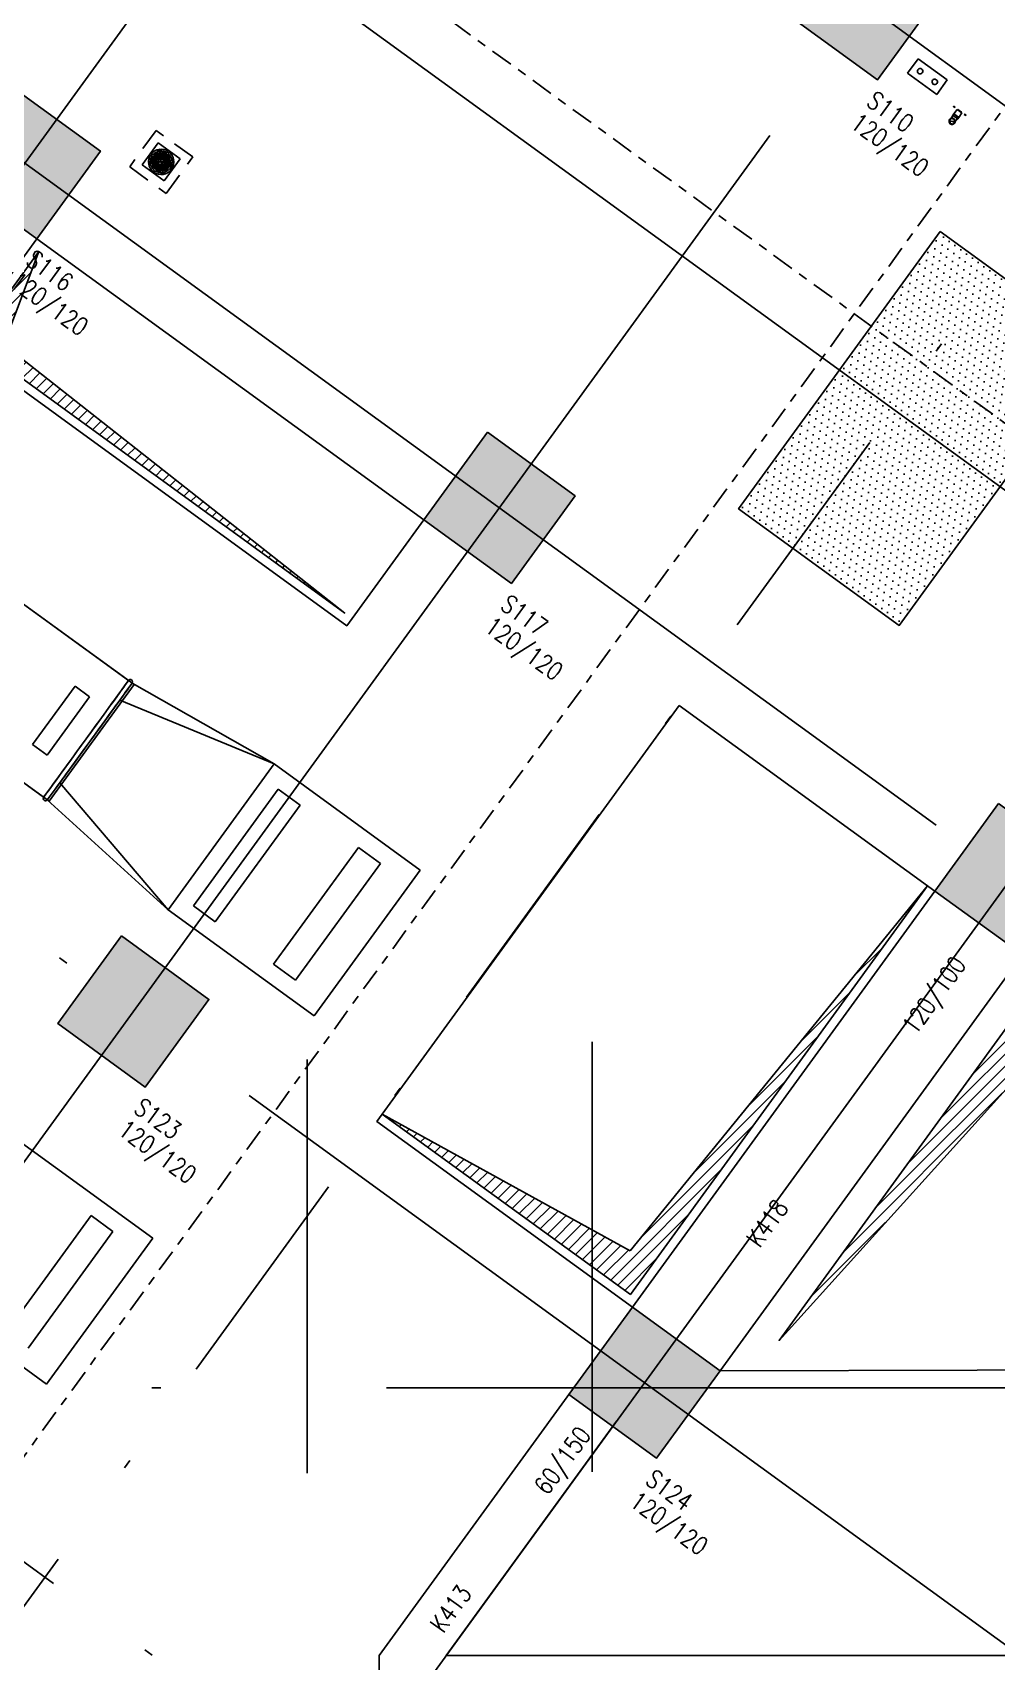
# Model space of a CAD drawing. Header units: millimetres. Extents: x 400392 to 401374, y 4543900 to 4544115.
# Drawn here: x 400707.63 to 400718.31, y 4544032.24 to 4544050.29 of the extents above; entities that cross this region are included whole.
import ezdxf
from ezdxf.enums import TextEntityAlignment as Align

# ---------------------------------------------------------------- set-up
doc = ezdxf.new("R2010")
doc.units = ezdxf.units.MM
for name, pattern in [('AKS', [3, 2.5, -0.25, 0, -0.25]), ('CENTER', [2, 1.25, -0.25, 0.25, -0.25]), ('CIZGI', [0.4, 0.25, -0.15]), ('DASHDOT2', [0.5, 0.25, -0.125, 0, -0.125])]:
    doc.linetypes.add(name, pattern=pattern)
doc.layers.add('A-DETL-GENF', color=92, linetype='Continuous', lineweight=9)
for name, color, linetype in [('aks prota', 2, 'AKS'), ('boşluk prota', 2, 'Continuous'), ('boşluk taraması prota', 252, 'Continuous'), ('kiriş boyutu prota', 6, 'Continuous'), ('kiriş prota', 6, 'Continuous'), ('kolon prota', 1, 'Continuous'), ('kolon tarama prota', 252, 'Continuous'), ('lkolon prota', 4, 'Continuous'), ('PRT-AL-TUNEL_EKSENI', 14, 'DASHDOT2'), ('PRT-MI-a_fit_drainage', 10, 'Continuous'), ('skesit prota', 7, 'Continuous'), ('temel prota', 6, 'Continuous'), ('tkolon prota', 6, 'Continuous')]:
    doc.layers.add(name, color=color, linetype=linetype)
doc.styles.add('TKIRIS', font='romanstw.shx')
doc.styles.add('tkolon', font='romanstw.shx')

# ---------------------------------------------------------------- blocks, each defined once
blk = doc.blocks.new('+24.06 mekanik')
at = {"layer": 'kolon tarama prota', "color": 253}
for p, q in [((16760, 161800), (16360, 161800)), ((16360, 161800), (16360, 161600)), ((16360, 161600), (16360, 161800)), ((16360, 161800), (16760, 161800)), ((16360, 161800), (16360, 161800)), ((16760, 161600), (16760, 161800)), ((16760, 161800), (16760, 161600)), ((16760, 161800), (16760, 161800)), ((16360, 161600), (16760, 161600)), ((16760, 161600), (16360, 161600)), ((16360, 161600), (16360, 161600)), ((16760, 161600), (16760, 161600)), ((16988, 161605), (16988, 161600)), ((17008, 161605), (16988, 161605)), ((16988, 161605), (17008, 161605)), ((17008, 161600), (16988, 161600)), ((16988, 161600), (17008, 161600)), ((17008, 161600), (17008, 161605)), ((17040, 161600), (17040, 161538)), ((17040, 161600), (17073, 161600)), ((17073, 161600), (17040, 161600)), ((17048, 161605), (17048, 161600)), ((17098, 161605), (17048, 161605)), ((17048, 161605), (17098, 161605)), ((17098, 161600), (17048, 161600)), ((17048, 161600), (17098, 161600)), ((17073, 161600), (17106, 161600)), ((17106, 161600), (17073, 161600)), ((17098, 161600), (17098, 161605)), ((17106, 161538), (17106, 161600)), ((17138, 161605), (17138, 161600)), ((17158, 161605), (17138, 161605)), ((17138, 161605), (17158, 161605)), ((17158, 161600), (17138, 161600)), ((17138, 161600), (17158, 161600)), ((17158, 161600), (17158, 161605)), ((17038, 161538), (17038, 161519)), ((17040, 161538), (17073, 161538)), ((17073, 161538), (17040, 161538)), ((17073, 161538), (17106, 161538)), ((17106, 161538), (17073, 161538)), ((17107, 161519), (17107, 161538)), ((10397, 156095), (10097, 156095)), ((10097, 156095), (10097, 155795)), ((10097, 155795), (10097, 156095)), ((10097, 156095), (10397, 156095)), ((10097, 156095), (10097, 156095)), ((10242, 156085), (10242, 156065)), ((10242, 156065), (10242, 156085)), ((10242, 156085), (10242, 156085)), ((10242, 156065), (10242, 156065)), ((10242, 156040), (10242, 156020)), ((10242, 156020), (10242, 156040)), ((10242, 156040), (10242, 156040)), ((10242, 156020), (10242, 156020)), ((10242, 155995), (10242, 155974)), ((10242, 155974), (10242, 155995)), ((10242, 155995), (10242, 155995)), ((10252, 156065), (10252, 156085)), ((10252, 156085), (10252, 156065)), ((10252, 156085), (10252, 156085)), ((10252, 156065), (10252, 156065)), ((10252, 156020), (10252, 156040)), ((10252, 156040), (10252, 156020)), ((10252, 156040), (10252, 156040)), ((10252, 156020), (10252, 156020)), ((10252, 155974), (10252, 155995)), ((10252, 155995), (10252, 155974)), ((10252, 155995), (10252, 155995)), ((10397, 155795), (10397, 156095)), ((10397, 156095), (10397, 155795)), ((10397, 156095), (10397, 156095)), ((10127, 155950), (10107, 155950)), ((10107, 155950), (10127, 155950)), ((10107, 155950), (10107, 155950)), ((10107, 155940), (10127, 155940)), ((10127, 155940), (10107, 155940)), ((10107, 155940), (10107, 155940)), ((10127, 155950), (10127, 155950)), ((10127, 155940), (10127, 155940)), ((10172, 155950), (10152, 155950)), ((10152, 155950), (10172, 155950)), ((10152, 155950), (10152, 155950)), ((10152, 155940), (10172, 155940)), ((10172, 155940), (10152, 155940)), ((10152, 155940), (10152, 155940)), ((10172, 155950), (10172, 155950)), ((10172, 155940), (10172, 155940)), ((10218, 155950), (10198, 155950)), ((10198, 155950), (10218, 155950)), ((10198, 155950), (10198, 155950)), ((10198, 155940), (10218, 155940)), ((10218, 155940), (10198, 155940)), ((10198, 155940), (10198, 155940)), ((10218, 155950), (10218, 155950)), ((10218, 155940), (10218, 155940)), ((10242, 155974), (10242, 155974)), ((10242, 155915), (10242, 155895)), ((10242, 155895), (10242, 155915)), ((10242, 155915), (10242, 155915)), ((10242, 155895), (10242, 155895)), ((10242, 155870), (10242, 155850)), ((10242, 155850), (10242, 155870)), ((10242, 155870), (10242, 155870)), ((10242, 155850), (10242, 155850)), ((10242, 155825), (10242, 155805)), ((10242, 155805), (10242, 155825)), ((10242, 155825), (10242, 155825)), ((10252, 155974), (10252, 155974)), ((10252, 155895), (10252, 155915)), ((10252, 155915), (10252, 155895)), ((10252, 155915), (10252, 155915)), ((10252, 155895), (10252, 155895)), ((10252, 155850), (10252, 155870)), ((10252, 155870), (10252, 155850)), ((10252, 155870), (10252, 155870)), ((10252, 155850), (10252, 155850)), ((10252, 155805), (10252, 155825)), ((10252, 155825), (10252, 155805)), ((10252, 155825), (10252, 155825)), ((10297, 155950), (10277, 155950)), ((10277, 155950), (10297, 155950)), ((10277, 155950), (10277, 155950)), ((10277, 155940), (10297, 155940)), ((10297, 155940), (10277, 155940)), ((10277, 155940), (10277, 155940)), ((10297, 155950), (10297, 155950)), ((10297, 155940), (10297, 155940)), ((10342, 155950), (10322, 155950)), ((10322, 155950), (10342, 155950)), ((10322, 155950), (10322, 155950)), ((10322, 155940), (10342, 155940)), ((10342, 155940), (10322, 155940)), ((10322, 155940), (10322, 155940)), ((10342, 155950), (10342, 155950)), ((10342, 155940), (10342, 155940)), ((10387, 155950), (10367, 155950)), ((10367, 155950), (10387, 155950)), ((10367, 155950), (10367, 155950)), ((10367, 155940), (10387, 155940)), ((10387, 155940), (10367, 155940)), ((10367, 155940), (10367, 155940)), ((10387, 155950), (10387, 155950)), ((10387, 155940), (10387, 155940)), ((10097, 155795), (10397, 155795)), ((10397, 155795), (10097, 155795)), ((10097, 155795), (10097, 155795)), ((10242, 155805), (10242, 155805)), ((10252, 155805), (10252, 155805)), ((10397, 155795), (10397, 155795)), ((13383, 151082), (15183, 151282)), ((15183, 151282), (13383, 150847)), ((15183, 151282), (13383, 150847)), ((15183, 151282), (15183, 151282)), ((15183, 151282), (15183, 149282)), ((15183, 149282), (15183, 151282)), ((17183, 151282), (15183, 151282)), ((15183, 151282), (17183, 151282)), ((15183, 151282), (15183, 149282)), ((15183, 151282), (15183, 151282)), ((15183, 149282), (15183, 151282)), ((17183, 151282), (17183, 149282)), ((17183, 149282), (17183, 151282)), ((17183, 151282), (17183, 151282)), ((13408, 151082), (10708, 151082)), ((10708, 151082), (13408, 151082)), ((13333, 151082), (10783, 151082)), ((13408, 149482), (13408, 151082)), ((13408, 151082), (13408, 149482)), ((13408, 151082), (13408, 151082)), ((15683, 151082), (15383, 151082)), ((15383, 151082), (15383, 151082)), ((15383, 151082), (15683, 151082)), ((15383, 149482), (15383, 151082)), ((15383, 149482), (15383, 151082)), ((15683, 151082), (15683, 151082)), ((15683, 151082), (15683, 149482)), ((15683, 149482), (15683, 151082)), ((16783, 151082), (16483, 151082)), ((16483, 151082), (16483, 151082)), ((16483, 151082), (16783, 151082)), ((16483, 149482), (16483, 151082)), ((16483, 149482), (16483, 151082)), ((16783, 151082), (16783, 151082)), ((16783, 151082), (16783, 149482)), ((16783, 149482), (16783, 151082)), ((13383, 149716), (13383, 150847)), ((13383, 150847), (13383, 150847)), ((13383, 150847), (13383, 149716)), ((13091, 150682), (12891, 150682)), ((12891, 150682), (12891, 149882)), ((12891, 149882), (12891, 150682)), ((12891, 150682), (13091, 150682)), ((12891, 150682), (12891, 150682)), ((13091, 149882), (13091, 150682)), ((13091, 150682), (13091, 149882)), ((13091, 150682), (13091, 150682)), ((13333, 150282), (13333, 150282)), ((13333, 150282), (13333, 150282)), ((12891, 149882), (13091, 149882)), ((13091, 149882), (12891, 149882)), ((12891, 149882), (12891, 149882)), ((13091, 149882), (13091, 149882)), ((13383, 149716), (13383, 149716)), ((15183, 149282), (13383, 149716)), ((13383, 149716), (15183, 149282)), ((10708, 149482), (13408, 149482)), ((13408, 149482), (10708, 149482)), ((10783, 149482), (13333, 149482)), ((13383, 149482), (15183, 149282)), ((13408, 149482), (13408, 149482)), ((15683, 149482), (15383, 149482)), ((15383, 149482), (15383, 149482)), ((15383, 149482), (15683, 149482)), ((15683, 149482), (15683, 149482)), ((16783, 149482), (16483, 149482)), ((16483, 149482), (16483, 149482)), ((16483, 149482), (16783, 149482)), ((16783, 149482), (16783, 149482)), ((15183, 149282), (15183, 149282)), ((17183, 149282), (15183, 149282)), ((17183, 149282), (15183, 149282)), ((15183, 149282), (15183, 149282)), ((17183, 149282), (17183, 149282)), ((17183, 146239), (15183, 146239)), ((15183, 146239), (17183, 146239)), ((17183, 146239), (17183, 144239)), ((17183, 144239), (17183, 146239)), ((17183, 146239), (17183, 146239)), ((16783, 146039), (16483, 146039)), ((16483, 146039), (16483, 146039)), ((16483, 146039), (16783, 146039)), ((16483, 144439), (16483, 146039)), ((16483, 144439), (16483, 146039)), ((16783, 146039), (16783, 146039)), ((16783, 146039), (16783, 144439)), ((16783, 144439), (16783, 146039)), ((17183, 144239), (15183, 144239)), ((17183, 144239), (15183, 144239)), ((17183, 144239), (17183, 144239))]:
    blk.add_line(p, q, dxfattribs=at)
at = {"layer": 'kolon tarama prota', "color": 253, "flags": 128}
for points in [[(17042, 161519), (17042, 161495), (17042, 161476), (17042, 161464), (17042, 161460)], [(17103, 161460), (17103, 161464), (17103, 161478), (17103, 161498), (17103, 161519)], [(13333, 151082), (13337, 151096), (13349, 151105), (13365, 151106), (13377, 151097), (13383, 151083), (13383, 151082)], [(13333, 151082), (13333, 151077), (13333, 151063), (13333, 151039), (13333, 151007), (13333, 150965), (13333, 150916), (13333, 150859), (13333, 150796), (13333, 150726), (13333, 150651), (13333, 150571), (13333, 150488), (13333, 150403), (13333, 150316), (13333, 150282)], [(13333, 150282), (13333, 150369), (13333, 150455), (13333, 150539), (13333, 150620), (13333, 150697), (13333, 150769), (13333, 150835), (13333, 150895), (13333, 150947), (13333, 150991), (13333, 151027), (13333, 151054), (13333, 151072), (13333, 151081), (13333, 151082)], [(13383, 151082), (13383, 151077), (13383, 151063), (13383, 151039), (13383, 151007), (13383, 150965), (13383, 150916), (13383, 150859), (13383, 150796), (13383, 150726), (13383, 150651), (13383, 150571), (13383, 150488), (13383, 150403), (13383, 150316), (13383, 150282)], [(13383, 150282), (13383, 150369), (13383, 150455), (13383, 150539), (13383, 150620), (13383, 150697), (13383, 150769), (13383, 150835), (13383, 150895), (13383, 150947), (13383, 150991), (13383, 151027), (13383, 151054), (13383, 151072), (13383, 151081), (13383, 151082)], [(13333, 149482), (13333, 149486), (13333, 149501), (13333, 149524), (13333, 149557), (13333, 149598), (13333, 149647), (13333, 149704), (13333, 149768), (13333, 149837), (13333, 149912), (13333, 149992), (13333, 150075), (13333, 150160), (13333, 150247), (13333, 150282)], [(13333, 150282), (13333, 150194), (13333, 150108), (13333, 150024), (13333, 149943), (13333, 149866), (13333, 149794), (13333, 149728), (13333, 149669), (13333, 149616), (13333, 149572), (13333, 149536), (13333, 149509), (13333, 149491), (13333, 149482), (13333, 149482)], [(13383, 149482), (13383, 149486), (13383, 149501), (13383, 149524), (13383, 149557), (13383, 149598), (13383, 149647), (13383, 149704), (13383, 149768), (13383, 149837), (13383, 149912), (13383, 149992), (13383, 150075), (13383, 150160), (13383, 150247), (13383, 150282)], [(13383, 150282), (13383, 150194), (13383, 150108), (13383, 150024), (13383, 149943), (13383, 149866), (13383, 149794), (13383, 149728), (13383, 149669), (13383, 149616), (13383, 149572), (13383, 149536), (13383, 149509), (13383, 149491), (13383, 149482), (13383, 149482)], [(13383, 149482), (13378, 149467), (13366, 149458), (13351, 149458), (13338, 149466), (13333, 149480), (13333, 149482)]]:
    blk.add_lwpolyline(points, dxfattribs=at)
at = {"layer": 'kolon tarama prota', "color": 253}
for centre, radius, start, end in [((16460, 161700), 30, 0, 180), ((16460, 161700), 30, 0, 180), ((16460, 161700), 30, 180, 0), ((16460, 161700), 30, 180, 0), ((16660, 161700), 30, 0, 180), ((16660, 161700), 30, 0, 180), ((16660, 161700), 30, 180, 0), ((16660, 161700), 30, 180, 0), ((17073, 161460), 34.3, 90, 270), ((17073, 161460), 34.3, 90, 270), ((17073, 161460), 33, 0, 180), ((17073, 161460), 33, 180, 0), ((17073, 161460), 30.2, 90, 270), ((17073, 161443), 16.5, 90, 270), ((17073, 161460), 34.3, 270, 90), ((17073, 161460), 34.3, 270, 90), ((17073, 161476), 16.5, 270, 90), ((17073, 161460), 30.2, 270, 90), ((10247, 155945), 140, 92.0467, 177.9533), ((10247, 155945), 140, 92.0467, 177.9533), ((10247, 155945), 120, 92.388, 177.612), ((10247, 155945), 120, 92.388, 177.612), ((10247, 155945), 100, 90, 270), ((10247, 155945), 100, 90, 270), ((10247, 155945), 95, 93.017, 176.983), ((10247, 155945), 95, 93.017, 176.983), ((10247, 155945), 90, 90, 270), ((10247, 155945), 90, 90, 270), ((10247, 155945), 75, 93.8226, 176.1774), ((10247, 155945), 75, 93.8226, 176.1774), ((10247, 155945), 59, 0, 180), ((10247, 155945), 50, 90, 270), ((10247, 155945), 50, 90, 270), ((10247, 155945), 50, 95.7392, 174.2608), ((10247, 155945), 50, 95.7392, 174.2608), ((10247, 155945), 100, 270, 90), ((10247, 155945), 100, 270, 90), ((10247, 155945), 90, 270, 90), ((10247, 155945), 90, 270, 90), ((10247, 155974), 29.5, 270, 90), ((10247, 155945), 50, 270, 90), ((10247, 155945), 50, 270, 90), ((10247, 155945), 140, 2.0467, 87.9533), ((10247, 155945), 140, 2.0467, 87.9533), ((10247, 155945), 120, 2.388, 87.612), ((10247, 155945), 120, 2.388, 87.612), ((10247, 155945), 95, 3.017, 86.983), ((10247, 155945), 95, 3.017, 86.983), ((10247, 155945), 75, 3.8226, 86.1774), ((10247, 155945), 75, 3.8226, 86.1774), ((10247, 155945), 50, 5.7392, 84.2608), ((10247, 155945), 50, 5.7392, 84.2608), ((10247, 155945), 140, 182.0467, 267.9533), ((10247, 155945), 140, 182.0467, 267.9533), ((10247, 155945), 120, 182.388, 267.612), ((10247, 155945), 120, 182.388, 267.612), ((10247, 155945), 95, 183.017, 266.983), ((10247, 155945), 95, 183.017, 266.983), ((10247, 155945), 75, 183.8226, 266.1774), ((10247, 155945), 75, 183.8226, 266.1774), ((10247, 155945), 59, 180, 0), ((10247, 155945), 50, 185.7392, 264.2608), ((10247, 155945), 50, 185.7392, 264.2608), ((10247, 155945), 30, 99.5941, 170.4059), ((10247, 155945), 30, 99.5941, 170.4059), ((10247, 155915), 29.5, 90, 270), ((10247, 155945), 30, 189.5941, 260.4059), ((10247, 155945), 30, 189.5941, 260.4059), ((10247, 155945), 30, 9.5941, 80.4059), ((10247, 155945), 30, 9.5941, 80.4059), ((10247, 155945), 50, 275.7392, 354.2608), ((10247, 155945), 30, 279.5941, 350.4059), ((10247, 155945), 95, 273.017, 356.983), ((10247, 155945), 75, 273.8226, 356.1774), ((10247, 155945), 140, 272.0467, 357.9533), ((10247, 155945), 120, 272.388, 357.612), ((10247, 155945), 30, 279.5941, 350.4059), ((10247, 155945), 50, 275.7392, 354.2608), ((10247, 155945), 75, 273.8226, 356.1774), ((10247, 155945), 95, 273.017, 356.983), ((10247, 155945), 120, 272.388, 357.612), ((10247, 155945), 140, 272.0467, 357.9533)]:
    blk.add_arc(centre, radius, start, end, dxfattribs=at)
for centre, major_axis in [((17073, 161538), (34.3, 0)), ((17073, 161519), (34.3, 0)), ((17073, 161519), (30.2, 0)), ((17073, 161538), (-34.3, 0)), ((17073, 161519), (-34.3, 0)), ((17073, 161519), (-30.2, 0))]:
    blk.add_ellipse(centre, major_axis=major_axis, ratio=0.01, start_param=1.570796, end_param=4.712389, dxfattribs=at)
blk = doc.blocks.new('YER SUZGECI_20x20')
at = {"color": 2}
blk.add_lwpolyline([(-20, 0), (0, 0), (0, 20), (-20, 20)], close=True, dxfattribs=at)
for points in [[(0, 20), (-20, 0)], [(-20, 20), (0, 0)]]:
    blk.add_lwpolyline(points, dxfattribs=at)
blk.add_circle((-10, 10), 7, dxfattribs=at)

msp = doc.modelspace()

# ---------------------------------------------------------------- hatches: boundary and pattern name
at = {"layer": 'boşluk taraması prota', "ltscale": 2}
h = msp.add_hatch(dxfattribs=at)
h.set_pattern_fill('ANSI31', color=256, scale=0.03, style=0)
h.set_pattern_definition([(45, (398753.41844, 4543598.75701), (-0.067351921, 0.067351921), [])])
h.paths.add_polyline_path([(400707.309, 4544046.834), (400707.696, 4544047.865), (400706.961, 4544046.854), (400711.087, 4544043.856)])
h = msp.add_hatch(dxfattribs=at)
h.set_pattern_fill('ANSI31', color=256, scale=0.03, style=0)
h.set_pattern_definition([(45, (400053.03829, 4543599.07606), (-0.067351921, 0.067351921), [])])
h.paths.add_polyline_path([(400714.25, 4544036.788), (400717.544, 4544040.834), (400714.252, 4544036.303), (400711.502, 4544038.303)])
h = msp.add_hatch(dxfattribs=at)
h.set_pattern_fill('ANSI31', color=256, scale=0.03, style=0)
h.set_pattern_definition([(45, (400057.53679, 4543603.19204), (-0.067351921, 0.067351921), [])])
h.paths.add_polyline_path([(400718.895, 4544039.11), (400715.94, 4544035.848), (400718.806, 4544039.793), (400723.854, 4544036.124)])
at = {"layer": 'kolon tarama prota'}
h = msp.add_hatch(color=256, dxfattribs=at)
h.dxf.hatch_style = 1
h.paths.add_polyline_path([(400716.722, 4544051.443), (400717.693, 4544050.737), (400716.988, 4544049.766), (400716.017, 4544050.472)])
h = msp.add_hatch(color=256, dxfattribs=at)
h.dxf.hatch_style = 1
h.paths.add_polyline_path([(400707.408, 4544049.681), (400708.379, 4544048.976), (400707.674, 4544048.005), (400706.703, 4544048.71)])
h = msp.add_hatch(dxfattribs=at)
h.set_pattern_fill('DOTS', color=2, scale=0.05)
h.set_pattern_definition([(324, (400695.06915, 4544045.542665), (0.07876332, 0.040888), [0, -0.079375])])
h.paths.add_polyline_path([(400719.463, 4544046.794), (400717.683, 4544048.087), (400715.45, 4544045.013), (400717.23, 4544043.719)])
h = msp.add_hatch(color=256, dxfattribs=at)
h.dxf.hatch_style = 1
h.paths.add_polyline_path([(400712.667, 4544045.86), (400713.638, 4544045.155), (400712.932, 4544044.184), (400711.961, 4544044.89)])
h = msp.add_hatch(color=256, dxfattribs=at)
h.dxf.hatch_style = 1
h.paths.add_polyline_path([(400718.33, 4544041.746), (400719.301, 4544041.04), (400718.595, 4544040.07), (400717.624, 4544040.775)])
h = msp.add_hatch(color=256, dxfattribs=at)
h.dxf.hatch_style = 1
h.paths.add_polyline_path([(400708.611, 4544040.278), (400709.582, 4544039.573), (400708.876, 4544038.602), (400707.906, 4544039.307)])
h = msp.add_hatch(color=256, dxfattribs=at)
h.dxf.hatch_style = 1
h.paths.add_polyline_path([(400714.274, 4544036.164), (400715.245, 4544035.458), (400714.54, 4544034.487), (400713.569, 4544035.193)])

# ---------------------------------------------------------------- linework, layer by layer
at = {"layer": 'aks prota', "ltscale": 10}
for p, q in [((400695.844, 4544032.743), (400723.293, 4544070.525)), ((400701.103, 4544028.923), (400728.552, 4544066.704)), ((400706.766, 4544024.808), (400734.215, 4544062.589)), ((400778.083, 4544006.12), (400702.579, 4544060.977)), ((400768.372, 4544008.911), (400700.551, 4544058.186)), ((400766.344, 4544006.12), (400698.523, 4544055.394)), ((400754.605, 4544006.12), (400694.468, 4544049.812)), ((400713.829, 4544004.236), (400713.829, 4544039.104)), ((400710.669, 4544004.223), (400710.669, 4544038.908)), ((400826.849, 4544035.27), (400660.93, 4544035.27))]:
    msp.add_line(p, q, dxfattribs=at)
at = {"layer": 'boşluk prota', "ltscale": 0.05}
for points in [[(400707.309, 4544046.834), (400707.696, 4544047.865), (400706.961, 4544046.854), (400711.087, 4544043.856)], [(400714.25, 4544036.788), (400717.544, 4544040.834), (400714.252, 4544036.303), (400711.502, 4544038.303)], [(400718.895, 4544039.11), (400715.899, 4544035.793), (400718.806, 4544039.793), (400723.854, 4544036.124)]]:
    msp.add_lwpolyline(points, close=True, dxfattribs=at)
at = {"layer": 'kiriş prota'}
for points in [[(400711.961, 4544044.89), (400707.674, 4544048.005), (400706.821, 4544046.832), (400711.109, 4544043.716), (400711.961, 4544044.89)], [(400715.245, 4544035.458), (400718.595, 4544040.07), (400724.177, 4544036.014), (400723.79, 4544035.48), (400715.245, 4544035.458)], [(400711.467, 4544025.97), (400711.467, 4544032.3), (400713.611, 4544035.251)], [(400726.591, 4544032.3), (400712.209, 4544032.3), (400714.097, 4544034.898)]]:
    msp.add_lwpolyline(points, dxfattribs=at)
msp.add_lwpolyline([(400714.793, 4544042.833), (400717.624, 4544040.775), (400714.274, 4544036.164), (400711.443, 4544038.222)], close=True, dxfattribs=at)
at = {"layer": 'kolon prota', "color": 1}
for points in [[(400716.722, 4544051.443), (400717.693, 4544050.737), (400716.988, 4544049.766), (400716.017, 4544050.472)], [(400707.408, 4544049.681), (400708.379, 4544048.976), (400707.674, 4544048.005), (400706.703, 4544048.71)], [(400712.667, 4544045.86), (400713.638, 4544045.155), (400712.932, 4544044.184), (400711.961, 4544044.89)], [(400718.33, 4544041.746), (400719.301, 4544041.04), (400718.595, 4544040.07), (400717.624, 4544040.775)], [(400708.611, 4544040.278), (400709.582, 4544039.573), (400708.876, 4544038.602), (400707.906, 4544039.307)], [(400714.274, 4544036.164), (400715.245, 4544035.458), (400714.54, 4544034.487), (400713.569, 4544035.193)]]:
    msp.add_lwpolyline(points, close=True, dxfattribs=at)
at = {"layer": 'PRT-AL-TUNEL_EKSENI', "ltscale": 10}
for p, q in [((400703.443, 4544027.222), (400730.893, 4544065.003)), ((400744.993, 4544006.12), (400691.147, 4544045.241))]:
    msp.add_line(p, q, dxfattribs=at)
at = {"layer": 'PRT-MI-a_fit_drainage', "color": 2, "linetype": 'CIZGI'}
msp.add_lwpolyline([(400708.997, 4544049.206), (400708.703, 4544048.802), (400709.108, 4544048.508), (400709.402, 4544048.912)], close=True, dxfattribs=at)
at = {"layer": 'skesit prota', "linetype": 'CENTER', "ltscale": 0.2}
for points in [[(400732.778, 4544069.259), (400703.85, 4544029.443), (400656.849, 4544029.443)], [(400699.375, 4544059.784), (400747.695, 4544024.678)], [(400699.375, 4544059.784), (400747.695, 4544024.678)]]:
    msp.add_lwpolyline(points, dxfattribs=at)
at = {"layer": 'temel prota'}
msp.add_lwpolyline([(400717.683, 4544048.087), (400719.463, 4544046.794), (400717.23, 4544043.719), (400715.45, 4544045.013)], close=True, dxfattribs=at)

# ---------------------------------------------------------------- block references
at = {"layer": 'A-DETL-GENF', "xscale": 0.001, "yscale": 0.001, "zscale": 0.001, "rotation": 323.9999999999982}
msp.add_blockref('+24.06 mekanik', (400609.1, 4543928.718), dxfattribs=at)
at = {"layer": 'PRT-MI-a_fit_drainage', "color": 2, "xscale": 0.01, "yscale": 0.01, "zscale": 0.01, "rotation": 234.000000000131}
msp.add_blockref('YER SUZGECI_20x20', (400708.913, 4544048.835), dxfattribs=at)

# ---------------------------------------------------------------- texts
at = {"layer": 'kiriş boyutu prota', "ltscale": 0.05, "style": 'TKIRIS', "width": 0.8}
for s, p in [('120/100', (400717.901, 4544040.015)), ('60/150', (400713.744, 4544034.802))]:
    msp.add_text(s, height=0.2, rotation=54, dxfattribs=at).set_placement(p, align=Align.MIDDLE_RIGHT)
at = {"layer": 'kiriş prota', "ltscale": 0.05, "style": 'TKIRIS', "width": 0.8}
for s, p in [('K418', (400715.604, 4544036.869)), ('K413', (400712.098, 4544032.595))]:
    msp.add_text(s, height=0.2, rotation=54, dxfattribs=at).set_placement(p, align=Align.MIDDLE_LEFT)
at = {"layer": 'lkolon prota', "style": 'tkolon', "width": 0.8}
for p in [(400716.675, 4544049.25), (400707.361, 4544047.489), (400712.62, 4544043.668), (400708.559, 4544038.09), (400714.227, 4544033.972)]:
    msp.add_text('120/120', height=0.2, rotation=324, dxfattribs=at).set_placement(p)
at = {"layer": 'tkolon prota', "style": 'tkolon', "width": 0.8}
for s, p in [('S110', (400716.852, 4544049.493)), ('S116', (400707.537, 4544047.732)), ('S117', (400712.796, 4544043.911)), ('S123', (400708.735, 4544038.332)), ('S124', (400714.403, 4544034.214))]:
    msp.add_text(s, height=0.2, rotation=324, dxfattribs=at).set_placement(p)

doc.saveas('drawing.dxf')
